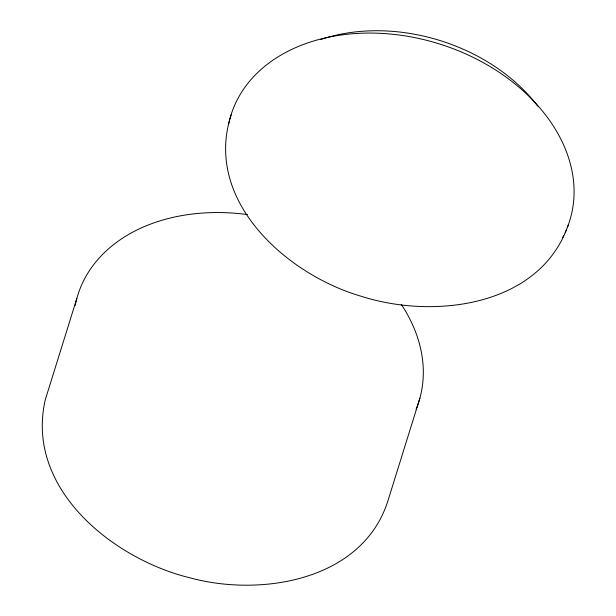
<?xml version="1.0" encoding="UTF-8"?>
<svg xmlns="http://www.w3.org/2000/svg" width="616" height="616" viewBox="0 0 616 616"><rect width="100%" height="100%" fill="white"/><g stroke="black" fill="none" stroke-linecap="round" stroke-linejoin="round"><path stroke-width="0.92" d="M231.177 114.799C203.049 200.547 286.964 275.036 362 296.504C434.141 319.435 539.862 306.683 568.245 225.04M76.831 298.452L45.33 399.599C24.725 488.334 112.666 558.989 190.098 577.87C261.692 597.304 363.894 580.372 388.38 499.345L419.881 398.205M75.191 305.505A178.655 130.877 17.3 0 1 247.501 214.568M401.247 304.327A178.655 130.877 17.3 0 1 416.1 409.324M228.544 124.563A177.416 129.961 17.3 0 1 437.422 43.328A177.416 129.961 17.3 0 1 567.282 227.558M566.25 230.053A177.416 129.961 17.3 0 1 565.149 232.517M563.563 235.759A177.416 129.961 17.3 0 1 562.731 237.36M320.466 39.64A161.854 118.565 17.3 0 1 537.891 106.314"/></g></svg>
